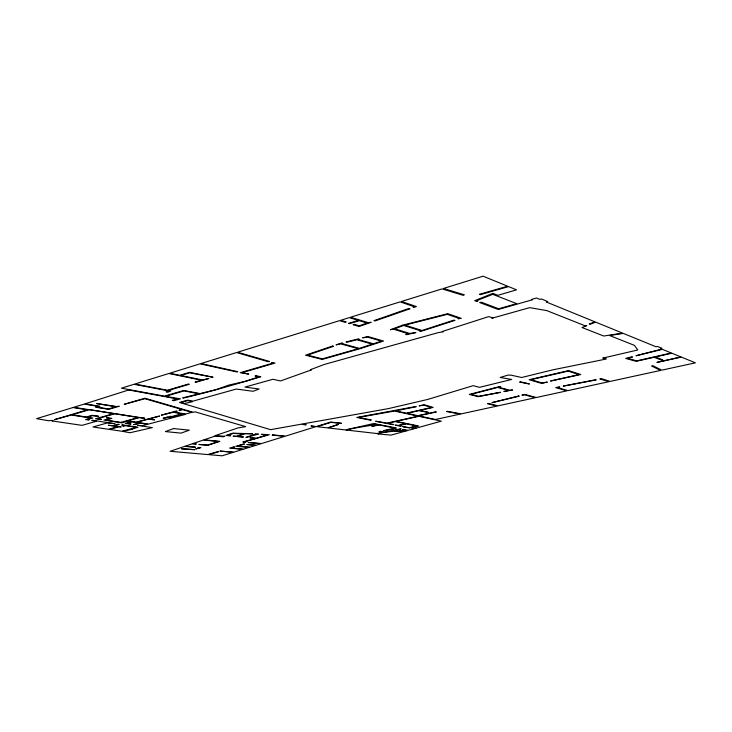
<?xml version="1.0" encoding="UTF-8"?>
<svg xmlns="http://www.w3.org/2000/svg" width="732" height="732" viewBox="0 0 732 732"><rect width="100%" height="100%" fill="white"/><g stroke="black" fill="none" stroke-linecap="round" stroke-linejoin="round"><path stroke-width="1.1" d="M418.192 416.16L386.972 423.123L375.681 421.239L392.874 424.679L393.743 424.487L387.658 423.261L395.234 421.577L405.876 423.755L398.336 425.402L395.179 425.136L400.413 426.189L401.282 425.997L399.013 425.539L406.544 423.892L416.92 426.006L409.417 427.625L402.682 426.637L409.206 427.945L418.713 426.006L396.113 421.376L418.869 416.307M252.403 433.774L245.577 433.646L237.388 436.336L243.491 436.949L242.878 437.15L233.142 436.171L236.482 436.245L243.381 433.975L233.252 433.426L227.533 435.339L230.653 435.659L230.04 435.86L226.005 435.449L232.84 433.161L252.403 433.774M255.816 433.957L245.925 437.462L258.433 434.094L255.816 433.957M261.818 434.277L261.37 434.497L267.272 434.817L256.456 438.267L250.463 437.663L249.85 437.855L255.834 438.459L242.832 441.982L245.211 442.21L245.815 442.018L244.305 441.872L269.321 434.689L261.818 434.277M272.679 434.863L272.213 435.083L284.675 436.373L261.534 443.555L248.185 442.503L260.931 443.748L256.282 445.193L246.84 444.525L255.688 445.376L249.85 447.188L237.781 446.053L244.488 444.05L243.646 443.976L235.805 446.3L249.255 447.371L243.509 449.155L231.138 448.011L234.551 447.005L233.709 446.913L229.665 448.112L242.923 449.338L233.856 452.156L219.865 451.086L233.288 452.33L222.107 455.807L208.721 454.645L218.484 451.754L217.679 451.662L207.861 454.572L170.108 451.296L184.583 446.401L195.508 447.161L185.141 446.209L192.159 443.839L196.368 443.985L192.726 443.647L203.414 440.033L218.42 441.478L207.641 445.038L198.894 444.461L207.961 445.303L219.911 441.369L203.999 439.831L215.29 436.016L223.169 436.794L224.861 436.235L214.961 435.714L238.028 427.9L245.678 426.628L195.005 411.823L193.285 412.29L144.918 398.226L124.184 404.32L144.881 398.711L181.984 409.481L179.001 410.295L182.725 409.691L191.875 412.345L185.571 414.047L174.07 412.07L177.162 411.219L176.22 411.064L161.333 415.154L173.264 412.29L181.966 413.79L172.176 416.444L169.76 416.38L172.121 416.783L170.217 417.295L167.857 416.901L163.126 418.182L164.416 418.402L167.985 417.267L170.346 417.661L182.89 413.946L185.48 414.394L148.395 424.084L136.893 422.273L148.239 419.162L154.608 419.857L149.008 418.951L159.576 416.05L135.96 422.126L127.835 420.845L139.172 417.688L144.872 418.274L73.712 407.303L84.281 404.082L98.106 406.37L95.444 407.175L108.665 409.353L119.261 406.242L116.653 406.535L96.587 403.533L115.857 406.772L108.437 408.95L97.264 407.111L99.936 406.306L85.068 403.835L127.377 390.394L129.811 390.165L177.236 398.922L172.331 400.312L173.749 400.733L180.429 398.839L165.368 396.323L183.997 390.915L199.095 393.825L182.689 397.86L183.595 398.062C209.608 391.812 235.237 384.501 260.802 376.76L256.017 375.699L255.038 375.983L258.936 376.843L245.742 381.226L228.704 385.105L215.757 389.735L200.056 393.587L183.878 390.458L164.361 396.14L121.402 388.198L133.983 384.3L169.046 390.97L166.073 391.84L167.912 392.187L170.94 390.906L168.406 390.421L189.304 384.263L188.28 384.053L167.381 390.229L134.862 384.026L168.836 373.512L201.337 380.201L195.051 382.058L196.075 382.269L208.913 378.481L202.27 379.926L180.859 375.507L189.689 372.817L213.067 377.255L189.57 372.304L179.788 375.287L169.769 373.219L200.046 363.841L236.775 371.947L237.754 371.664L201.035 363.539L236.555 352.54L268.351 361.727L269.468 361.443L237.607 352.211L339.52 320.653L344.992 322.29L346.227 321.915L340.755 320.268L349.283 317.633L358.277 320.378L348.542 323.352L349.576 323.663L359.311 320.689L367.052 323.059L359.192 325.804L354.315 324.34L353.089 324.715L359.073 326.499L371.179 322.29L368.205 322.656L350.527 317.24L400.139 301.877L414.111 306.644L413.113 306.992L414.23 307.294L416.371 306.543L401.493 301.465L442.073 288.893L462.935 295.271L464.28 294.822L443.51 288.454L483.093 276.193L507.642 286.212L479.442 294.282L480.357 294.657L508.575 286.596L516.536 289.835L497.861 295.316L492.892 293.367L474.702 300.696L476.587 301.401L477.996 300.98L476.889 300.568L492.755 294.319L516.682 303.652L498.73 308.758L481.171 302.17L479.762 302.581L498.227 309.48L532.438 299.772L531.569 299.425L536.556 298.006L539.96 299.397L541.424 298.985L547.728 301.566L546.273 301.977L594.878 321.815L589.297 324.02L590.431 324.194L595.656 322.126L622.557 333.106L603.735 336.034L582.022 327.515L586.716 325.658L584.95 325.74L546.731 310.578L529.684 307.65L491.831 318.264L493.094 317.853L488.656 316.627L442.256 331.495L443.153 331.788L437.974 332.694L324.404 364.426L310.423 369.687L311.53 369.861L280.521 380.96L272.926 379.277L244.955 387.082L259.137 389.012L253.107 391.291L236.299 389.04L193.001 401.136L187.694 400.148L179.505 402.454L270.611 429.666L301.337 424.176L305.4 424.917L306.232 424.716L302.307 424.002L388.445 408.602L427.845 399.407L473.192 385.654L479.478 387.338L511.668 379.46L500.194 377.465L508.035 375.095L511.201 375.177L521.632 377.502L552.916 369.816L606.38 359L604.083 357.857L602.775 358.122L637.782 349.978L634.397 345.358L609.61 335.521L623.271 333.399L655.982 346.748L657.318 346.437L661.819 348.276L660.484 348.588L661.774 349.109L635.989 355.761L662.35 349.347L671.281 352.989L636.73 360.839L627.608 358.314L632.576 357.033L631.853 356.832L625.668 358.424L636.181 361.324L654.088 357.262L661.325 360.089L662.606 359.805L655.369 356.969L671.866 353.227L680.824 356.887L656.906 362.413L681.391 357.115L695.4 362.834L661.801 370.154L652.962 365.762L651.681 366.027L660.566 370.429L610.04 381.436L601.384 378.6L599.801 378.911L608.887 381.692L567.895 390.623L557.519 387.548L559.815 387.091L559.294 386.889L555.734 387.594L566.806 390.861L536.272 397.522L524.963 394.411L521.898 395.179L524.606 394.841L535.22 397.75L497.925 405.876L488.802 403.442L487.567 403.744L496.937 406.095L461.233 413.873L447.462 411.338L446.575 411.558L460.291 414.083L435.449 419.491L418.484 415.822L436.363 411.979L435.714 411.823L417.798 415.675L407.01 413.342L418.823 410.661L428.275 412.345L419.765 410.442L433.134 407.413L424.322 404.787L419.107 405.848L423.92 405.18L431.569 407.45L406.306 413.187L395.646 410.881L416.27 406.718L415.648 406.535L356.768 417.45L370.429 420.186L371.307 419.985L358.524 417.414L394.511 411.055L441.305 421.156L414.394 428.632L413.461 428.44L416.06 427.881L411.942 428.495L413.644 428.833L408.218 430.343L403.414 429.391L402.554 429.574L404.833 430.023L398.354 431.423L393.834 430.544L401.182 428.952L400.523 428.824L384.556 432.283L380.558 431.249L379.048 431.578L382.781 432.292L377.026 433.536L346.218 430.023C354.874 427.717 363.557 426.765 372.231 425.118L371.673 425.008L375.251 424.203L378.444 424.835L371.801 426.317L379.13 424.972L395.015 428.092L383.422 430.626L384.09 430.755L393.331 429.236L392.132 428.998L396.543 428.037L373.741 423.544L345.367 429.922L328.32 427.982L338.44 424.386L327.451 427.881L317.038 426.692L330.937 422.382L341.432 423.316L330.763 422.053L316.279 426.555L310.99 425.933L315.584 426.765L285.315 436.171L272.679 434.863M402.701 325.164L390.394 329.72L393.56 329.208L408.41 333.783L405.72 334.405L406.663 334.698L415.913 332.538L409.764 333.463L394.658 328.805L403.671 325.475L420.836 330.882L419.747 331.138L420.507 331.468L454.965 320.396L453.941 320.122L422.007 330.507L404.924 325.1L447.316 314.348L459.138 318.429L458.15 318.749L461.306 318.338L447.792 313.662L402.701 325.164M173.603 428.559L165.386 431.569L181.033 433.134L189.341 430.16L173.603 428.559M408.895 308.465L373.997 320.634L375.113 320.918L410.012 308.767L408.895 308.465M332.484 346.062L305.528 355.203L322.208 359.43L360.29 348.624L383.522 341.057L367.922 336.519L362.624 337.836L367.61 337.123L381.464 341.149L373.338 343.793L358.14 339.465L359.156 339.218L358.296 338.907L346.135 341.926L347.005 342.228L356.868 339.785L372.249 344.15L359.339 348.359L341.771 343.518L342.768 343.281L341.899 342.969L336.043 344.863L340.709 343.884L358.195 348.688L322.327 358.881L307.522 355.121L333.563 346.3L332.484 346.062M182.177 448.679L181.637 448.862L194.639 449.695L182.177 448.679M198.555 447.435L197.988 447.618L199.415 447.746L195.627 449L200.87 447.645L198.555 447.435M72.944 407.541L36.6 418.649L48.431 420.717L51.954 420.406L52.988 420.552L51.835 420.9L82.011 425.365L96.505 421.22L91.765 420.497L92.507 420.278L115.052 423.737L107.503 422.904L92.991 426.985L108.492 429.281L117.843 426.701L108.382 425.274L113.112 425.667L118.282 424.24L119.234 424.386L114.055 425.814L121.21 426.902L118.785 426.848L109.425 429.419L121.851 431.249L136.39 427.332L125.639 425.685L122.775 426.07L124.705 425.539L121.704 425.082L122.445 424.871L138.046 427.268L131.659 428.989L132.812 429.162L122.766 431.386L129.921 432.749L152.357 427.625L137.552 425.292L142.356 425.713L147.635 424.295L140.434 423.16L133.471 424.661L139.501 423.014L132.19 421.861L126.91 423.316L131.046 423.956L130.296 424.167L125.218 423.38L131.248 421.714L127.075 421.056L121.997 422.876L103.962 420.077L110.129 418.457L106.497 417.88L107.247 417.67L111.859 418.393L105.984 420.067L120.844 422.373L138.22 417.542L114.86 413.754L97.521 418.75L101.373 419.345L100.623 419.564L95.48 418.768L113.872 413.598L89.505 409.646L72.203 414.815L86.312 417.011L92.177 415.291L98.71 416.325L92.433 415.675L87.318 417.167L92.845 418.018L87.337 419.491L89.13 419.765L88.389 419.976L85.589 419.546L90.795 418.036L71.462 415.035L54.406 419.674L87.236 409.847L72.944 407.541M273.1 363.099L240.206 372.707L248.724 374.089L242.191 372.643L275.049 363.063L271.462 362.633L273.1 363.099M378.481 433.701L377.776 433.902L390.98 435.128L407.477 430.544C397.595 431.166 387.704 431.166 377.84 433.628L378.481 433.701M187.804 400.569L181.143 402.444L184.61 403.478L192.425 401.74L187.804 400.569M500.011 386.469L469.368 394.42L478.17 396.671L500.551 392.306L478.591 396.287L471.033 394.347L497.65 387.438L508.566 390.44L503.808 391.364L504.357 391.565L512.638 389.955L509.701 390.211L498.657 387.182L500.688 386.652L500.011 386.469M520.653 381.848L519.592 382.113L529.446 383.98L520.653 381.848M518.549 396.012L492.005 402.637L519.272 396.168L518.549 396.012M568.663 370.612L529.172 379.734L541.57 383.394L547.362 382.086L542.037 382.955L530.965 379.67L568.133 371.097L578.921 374.592L550.528 381.024L580.714 374.528L568.663 370.612M595.702 379.716L563.228 386.112L596.205 379.935L595.702 379.716"/></g></svg>
